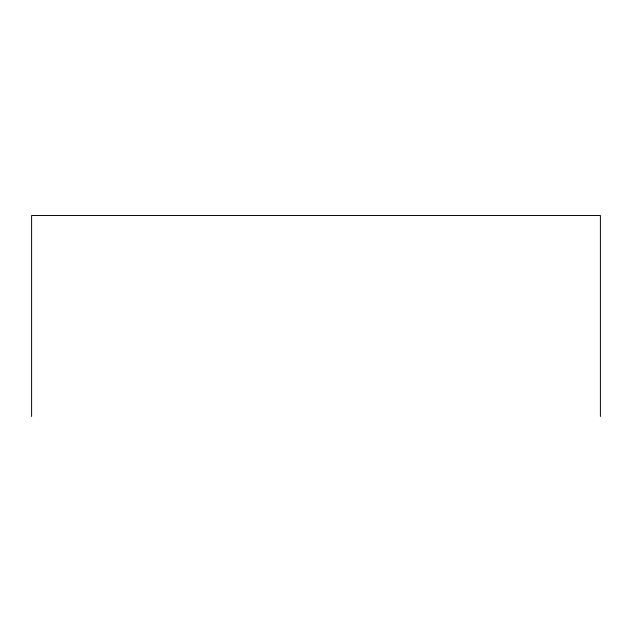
<?xml version="1.0" encoding="UTF-8"?>
<svg xmlns="http://www.w3.org/2000/svg" width="632" height="632" viewBox="0 0 632 632"><rect width="100%" height="100%" fill="white"/><g stroke="black" fill="none" stroke-linecap="round" stroke-linejoin="round"><path stroke-width="0.95" d="M600.4 416.504L600.4 215.496L31.6 215.496L31.6 416.504"/></g></svg>
